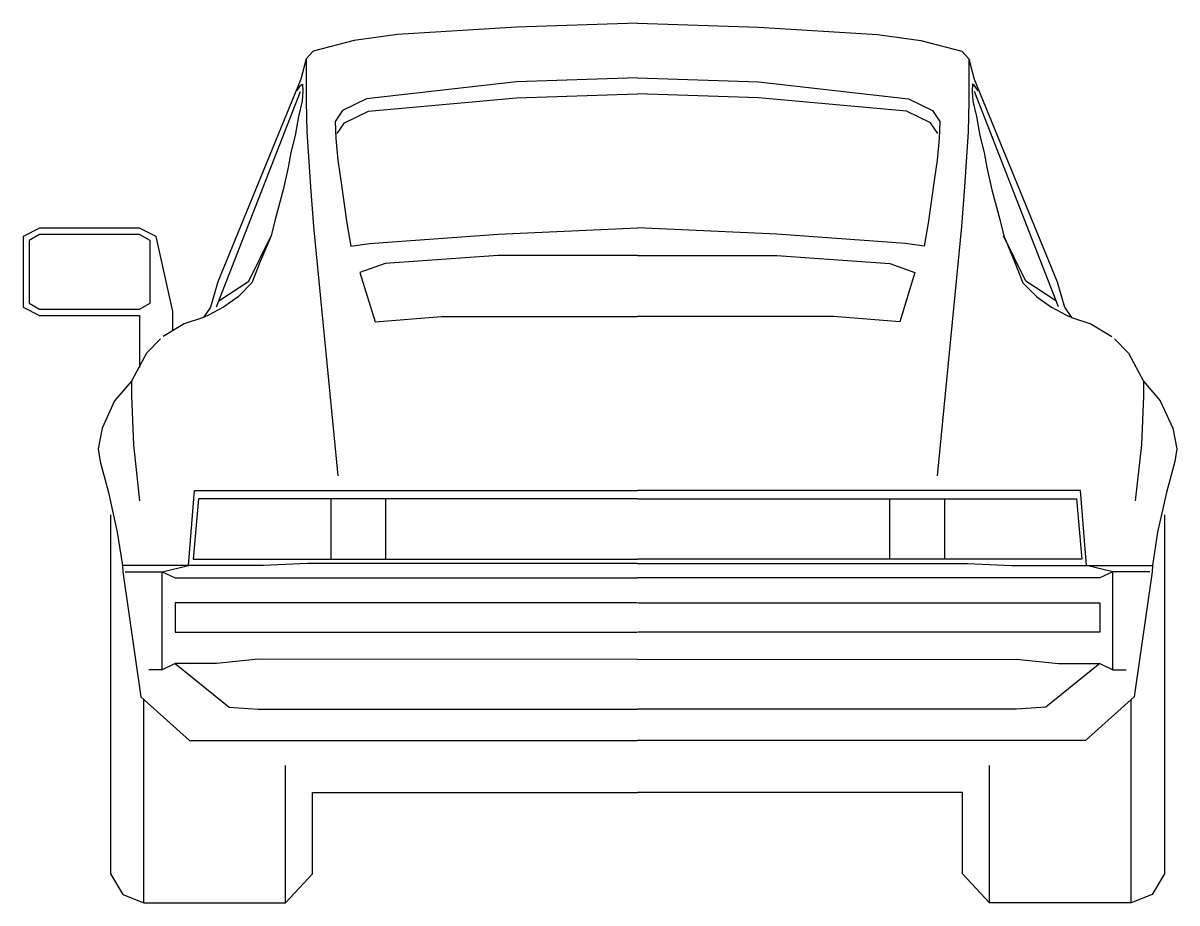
# Model space of a CAD drawing. Header units: millimetres. Extents: x -3256.86 to -3255.2, y 1923.18 to 1924.44.
import ezdxf

# ---------------------------------------------------------------- set-up
doc = ezdxf.new("R2010")
doc.units = ezdxf.units.MM
doc.header["$LTSCALE"] = 10
doc.layers.add('Veículos', color=2, linetype='Continuous')

msp = doc.modelspace()

# ---------------------------------------------------------------- linework, layer by layer
at = {"layer": 'Veículos'}
for p, q in [((-3256.5846, 1924.0349), (-3256.4634, 1924.3452)), ((-3255.3713, 1924.0349), (-3255.4925, 1924.3452)), ((-3256.5381, 1924.072), (-3256.5058, 1924.137)), ((-3255.4181, 1924.072), (-3255.4504, 1924.137)), ((-3256.5811, 1924.0435), (-3256.5381, 1924.072)), ((-3255.3751, 1924.0435), (-3255.4181, 1924.072)), ((-3256.4198, 1923.7583), (-3256.4198, 1923.6712)), ((-3256.341, 1923.7583), (-3256.341, 1923.6712)), ((-3255.6149, 1923.7583), (-3255.6149, 1923.6712)), ((-3255.5357, 1923.7583), (-3255.5357, 1923.6712)), ((-3256.6629, 1923.5122), (-3256.6823, 1923.5122)), ((-3255.2929, 1923.5122), (-3255.2736, 1923.5122)), ((-3256.6893, 1923.1762), (-3256.6893, 1923.4693)), ((-3255.2666, 1923.1762), (-3255.2666, 1923.4693)), ((-3256.4853, 1923.1762), (-3256.4853, 1923.3741)), ((-3255.4706, 1923.1762), (-3255.4706, 1923.3741))]:
    msp.add_line(p, q, dxfattribs=at)
for points in [[(-3255.9779, 1924.4436), (-3256.1524, 1924.4377), (-3256.3239, 1924.4273), (-3256.3864, 1924.4188), (-3256.4451, 1924.4032), (-3256.4555, 1924.3923), (-3256.4631, 1924.3631), (-3256.5825, 1924.0707), (-3256.5931, 1924.0345), (-3256.6033, 1924.0194), (-3256.6311, 1924.0104), (-3256.6613, 1923.9923)], [(-3255.9779, 1924.4436), (-3255.8034, 1924.4377), (-3255.6319, 1924.4273), (-3255.5695, 1924.4188), (-3255.5107, 1924.4032), (-3255.5003, 1924.3923), (-3255.4928, 1924.3631), (-3255.3733, 1924.0707), (-3255.3628, 1924.0345), (-3255.3526, 1924.0194), (-3255.3248, 1924.0104), (-3255.2945, 1923.9923)], [(-3256.4555, 1924.3923), (-3256.4555, 1924.3309), (-3256.4543, 1924.2869), (-3256.4492, 1924.2076), (-3256.4448, 1924.1506), (-3256.4096, 1923.7914)], [(-3255.5003, 1924.3923), (-3255.5003, 1924.3309), (-3255.5016, 1924.2869), (-3255.5067, 1924.2076), (-3255.5111, 1924.1506), (-3255.5463, 1923.7914)], [(-3256.4689, 1924.346), (-3256.4631, 1924.3541), (-3256.4608, 1924.3555), (-3256.4601, 1924.3455), (-3256.4613, 1924.3312), (-3256.4663, 1924.3093), (-3256.4714, 1924.2818), (-3256.4773, 1924.2572), (-3256.4814, 1924.2355), (-3256.4886, 1924.2035), (-3256.5002, 1924.1608), (-3256.5058, 1924.137), (-3256.521, 1924.1013), (-3256.5335, 1924.0697), (-3256.5535, 1924.0494), (-3256.5744, 1924.0343), (-3256.5961, 1924.0229), (-3256.6015, 1924.0206)], [(-3255.9779, 1924.365), (-3256.1524, 1924.3589), (-3256.3685, 1924.3344), (-3256.4029, 1924.3177), (-3256.4138, 1924.3019), (-3256.4124, 1924.2776), (-3256.4096, 1924.2463), (-3256.4054, 1924.2169), (-3256.3968, 1924.1552), (-3256.391, 1924.1223), (-3256.3642, 1924.1263), (-3256.1788, 1924.1395), (-3255.9779, 1924.1485)], [(-3255.9779, 1924.365), (-3255.8034, 1924.3589), (-3255.5874, 1924.3344), (-3255.5529, 1924.3177), (-3255.542, 1924.3019), (-3255.5434, 1924.2776), (-3255.5463, 1924.2463), (-3255.5505, 1924.2169), (-3255.5591, 1924.1552), (-3255.5649, 1924.1223), (-3255.5916, 1924.1263), (-3255.777, 1924.1395), (-3255.9779, 1924.1485)], [(-3255.487, 1924.346), (-3255.4928, 1924.3541), (-3255.4951, 1924.3555), (-3255.4958, 1924.3455), (-3255.4945, 1924.3312), (-3255.4896, 1924.3093), (-3255.4845, 1924.2818), (-3255.4785, 1924.2572), (-3255.4745, 1924.2355), (-3255.4673, 1924.2035), (-3255.4557, 1924.1608), (-3255.45, 1924.137), (-3255.4349, 1924.1013), (-3255.4224, 1924.0697), (-3255.4024, 1924.0494), (-3255.3814, 1924.0343), (-3255.3598, 1924.0229), (-3255.3543, 1924.0206)], [(-3256.4108, 1924.2846), (-3256.3999, 1924.2999), (-3256.3655, 1924.3166), (-3256.1524, 1924.336), (-3255.9781, 1924.3418)], [(-3255.545, 1924.2846), (-3255.5559, 1924.2999), (-3255.5904, 1924.3166), (-3255.8034, 1924.336), (-3255.9778, 1924.3418)], [(-3256.6473, 1924.0014), (-3256.6473, 1924.0283), (-3256.6714, 1924.1363), (-3256.6953, 1924.1483), (-3256.8394, 1924.1483), (-3256.8633, 1924.1363), (-3256.8633, 1924.0343), (-3256.8394, 1924.0223), (-3256.6953, 1924.0223), (-3256.6953, 1923.9474)], [(-3255.9781, 1924.1087), (-3256.1788, 1924.1087), (-3256.3417, 1924.0971), (-3256.3778, 1924.0843), (-3256.3561, 1924.0134), (-3256.2603, 1924.0208), (-3255.9781, 1924.0208)], [(-3255.9778, 1924.1087), (-3255.777, 1924.1087), (-3255.6142, 1924.0971), (-3255.5781, 1924.0843), (-3255.5997, 1924.0134), (-3255.6956, 1924.0208), (-3255.9778, 1924.0208)], [(-3256.6652, 1923.9887), (-3256.6853, 1923.9683), (-3256.7071, 1923.9277), (-3256.7314, 1923.8997), (-3256.7493, 1923.8603), (-3256.7553, 1923.8303), (-3256.7523, 1923.8123), (-3256.7403, 1923.7673), (-3256.7275, 1923.7103), (-3256.7201, 1923.6623), (-3256.7197, 1923.6533), (-3256.6935, 1923.4732), (-3256.6237, 1923.4102), (-3255.9781, 1923.4102)], [(-3255.2907, 1923.9887), (-3255.2706, 1923.9683), (-3255.2488, 1923.9277), (-3255.2245, 1923.8997), (-3255.2066, 1923.8603), (-3255.2006, 1923.8303), (-3255.2036, 1923.8123), (-3255.2155, 1923.7673), (-3255.2284, 1923.7103), (-3255.2358, 1923.6623), (-3255.2361, 1923.6533), (-3255.2623, 1923.4732), (-3255.3322, 1923.4102), (-3255.9778, 1923.4102)], [(-3256.7071, 1923.9277), (-3256.7071, 1923.9062), (-3256.7041, 1923.8361), (-3256.6953, 1923.7555)], [(-3255.2488, 1923.9277), (-3255.2488, 1923.9062), (-3255.2518, 1923.8361), (-3255.2606, 1923.7555)], [(-3256.6629, 1923.6533), (-3256.6248, 1923.6623), (-3256.6165, 1923.7703), (-3255.9781, 1923.7703)], [(-3255.2929, 1923.6533), (-3255.3311, 1923.6623), (-3255.3394, 1923.7703), (-3255.9778, 1923.7703)], [(-3255.9781, 1923.7583), (-3256.6105, 1923.7583), (-3256.6181, 1923.6712), (-3255.9781, 1923.6712)], [(-3255.9778, 1923.7583), (-3255.3454, 1923.7583), (-3255.3378, 1923.6712), (-3255.9778, 1923.6712)], [(-3256.7373, 1923.7353), (-3256.7373, 1923.2183), (-3256.7194, 1923.1882), (-3256.6893, 1923.1762), (-3256.4853, 1923.1762), (-3256.4462, 1923.2183), (-3256.446, 1923.3352), (-3255.9781, 1923.3352)], [(-3255.2185, 1923.7353), (-3255.2185, 1923.2183), (-3255.2365, 1923.1882), (-3255.2666, 1923.1762), (-3255.4706, 1923.1762), (-3255.5097, 1923.2183), (-3255.5098, 1923.3352), (-3255.9778, 1923.3352)], [(-3255.9781, 1923.6653), (-3256.4534, 1923.6653), (-3256.5167, 1923.6623), (-3256.5546, 1923.6623), (-3256.6248, 1923.6623), (-3256.7201, 1923.6623)], [(-3256.716, 1923.6533), (-3256.6629, 1923.6533), (-3256.6443, 1923.6443), (-3255.9781, 1923.6443)], [(-3255.9781, 1923.527), (-3256.5241, 1923.5272), (-3256.5848, 1923.5212), (-3256.6153, 1923.5212), (-3256.6443, 1923.5212), (-3256.6629, 1923.5122), (-3256.6629, 1923.6533)], [(-3255.9778, 1923.6653), (-3255.5025, 1923.6653), (-3255.4391, 1923.6623), (-3255.4013, 1923.6623), (-3255.3311, 1923.6623), (-3255.2358, 1923.6623)], [(-3255.9778, 1923.527), (-3255.4317, 1923.5272), (-3255.371, 1923.5212), (-3255.3406, 1923.5212), (-3255.3116, 1923.5212), (-3255.2929, 1923.5122), (-3255.2929, 1923.6533)], [(-3255.2398, 1923.6533), (-3255.2929, 1923.6533), (-3255.3116, 1923.6443), (-3255.9778, 1923.6443)], [(-3255.9785, 1923.6083), (-3256.6443, 1923.6083), (-3256.6443, 1923.5662), (-3255.9785, 1923.5662)], [(-3255.9774, 1923.6083), (-3255.3116, 1923.6083), (-3255.3116, 1923.5662), (-3255.9774, 1923.5662)], [(-3256.6443, 1923.5212), (-3256.5662, 1923.4582), (-3256.5243, 1923.4552), (-3255.9781, 1923.4552)], [(-3255.3116, 1923.5212), (-3255.3897, 1923.4582), (-3255.4316, 1923.4552), (-3255.9778, 1923.4552)]]:
    msp.add_lwpolyline(points, dxfattribs=at)
msp.add_lwpolyline([(-3256.6953, 1924.0313), (-3256.6803, 1924.0403), (-3256.6803, 1924.1304), (-3256.6953, 1924.1393), (-3256.8394, 1924.1393), (-3256.8543, 1924.1304), (-3256.8543, 1924.0403), (-3256.8394, 1924.0313)], close=True, dxfattribs=at)

doc.saveas('drawing.dxf')
